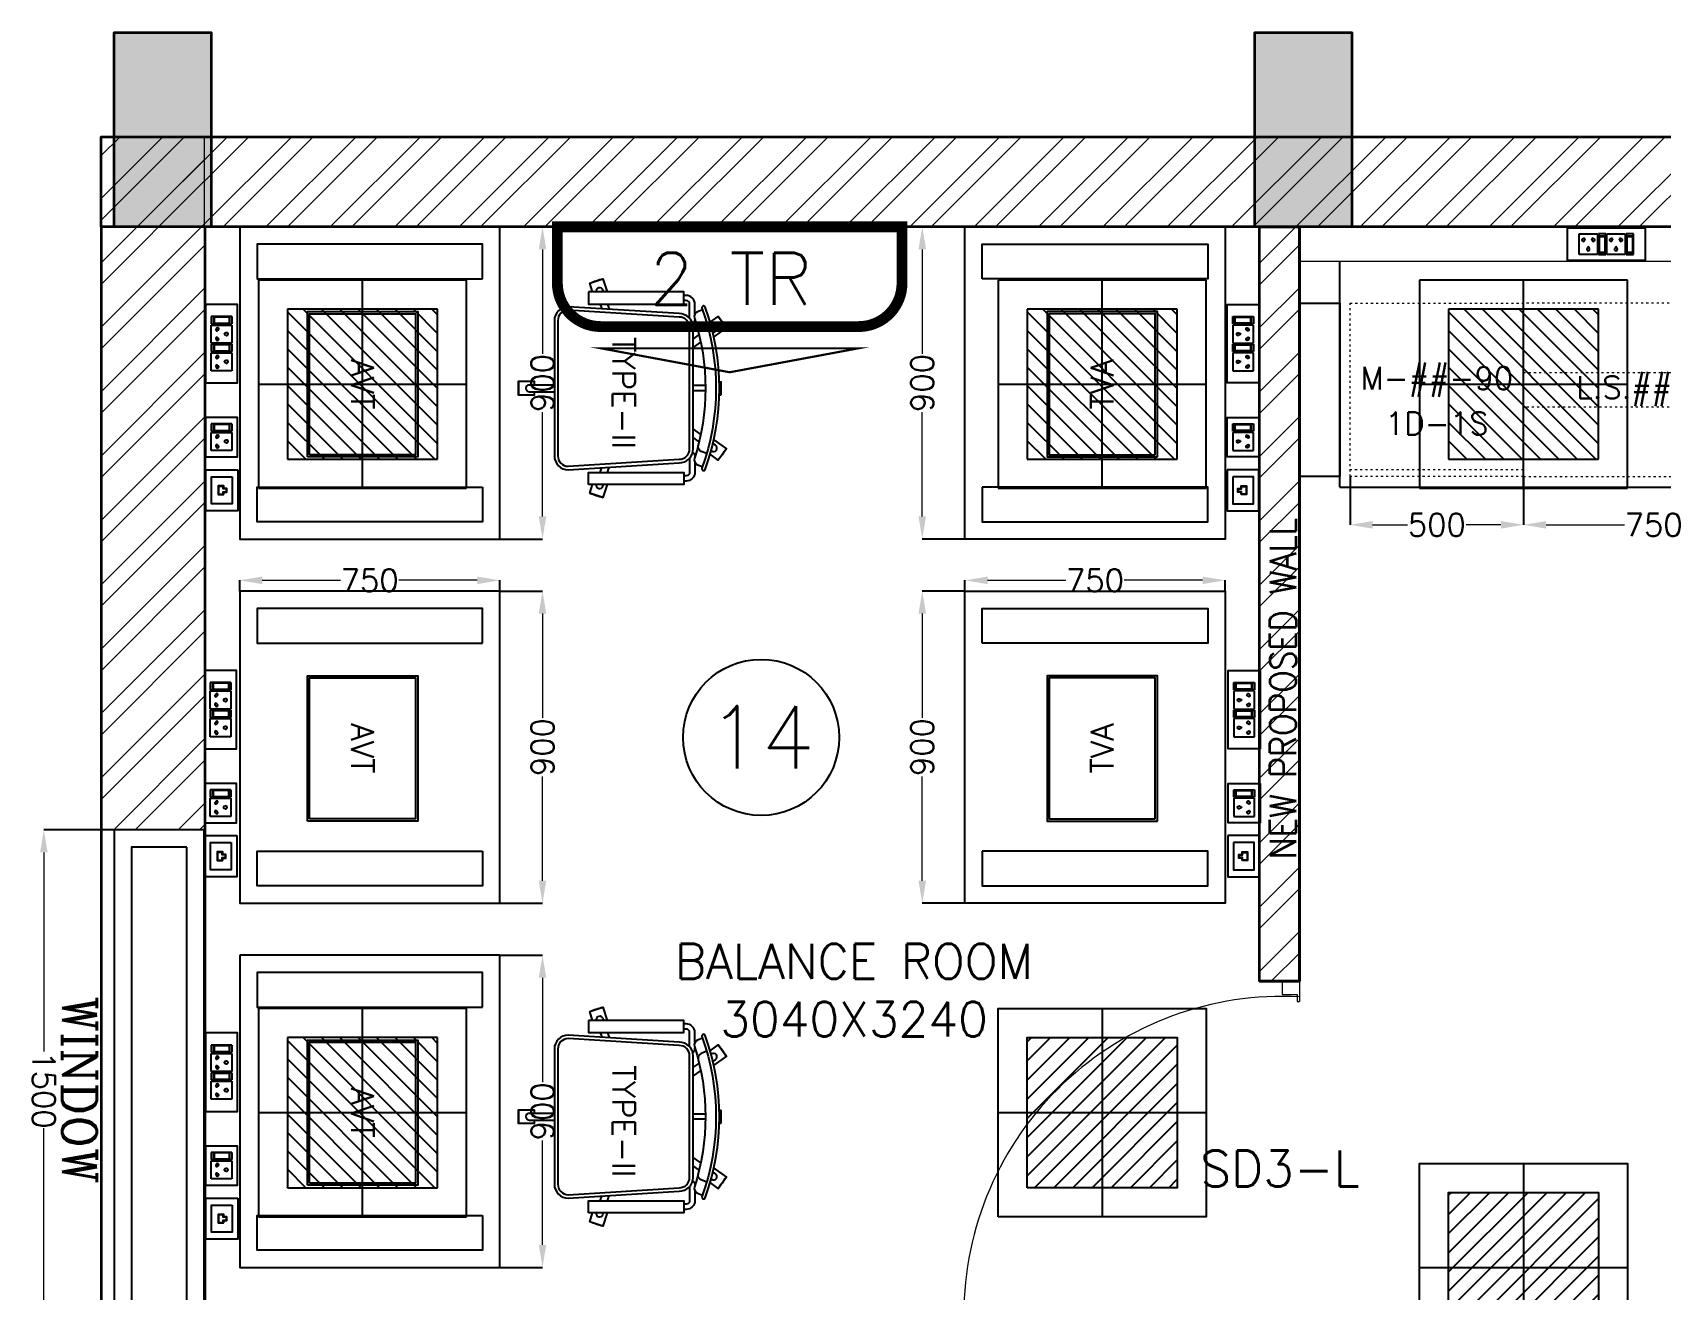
# Model space of a CAD drawing. Extents: x -52083 to 49512, y -145230 to 20224.
# Drawn here: x -46904 to -42208, y -102040 to -98414 of the extents above; entities that cross this region are included whole.
import ezdxf
from ezdxf.enums import TextEntityAlignment as Align

# ---------------------------------------------------------------- set-up
doc = ezdxf.new("R2010")
doc.units = 0
doc.header["$LTSCALE"] = 0.5
doc.header["$MEASUREMENT"] = 0
doc.header["$PDMODE"] = 32
doc.linetypes.add('ACAD_ISO03W100', pattern=[30, 12, -18])
for name, color, linetype, lineweight in [('0-1 AC UNIT', 8, 'Continuous', 25), ('1000x2100 Door', 1, 'Continuous', 5), ('1050x2100 Door', 6, 'Continuous', 5), ('COL', 1, 'Continuous', 35), ('DIM', 3, 'Continuous', 5), ('ELE-36W EMERGENCY  LED LIGHT', 7, 'Continuous', 25), ('ELE-36W LED LIGHT', 210, 'Continuous', 25), ('Furniture', 30, 'Continuous', 13), ('Hatch-1', 8, 'Continuous', 5), ('New Wall', 5, 'Continuous', 35), ('Sa-Block Text', 7, 'Continuous', 18), ('wall-1', 7, 'Continuous', 35)]:
    doc.layers.add(name, color=color, linetype=linetype, lineweight=lineweight)
for name, color, linetype in [('Asbuilt', 7, 'Continuous'), ('ELE 36W EMERGENCY LIGHT', 5, 'Continuous'), ('ELE 36W LED LIGHT', 6, 'Continuous'), ('GC-2', 22, 'Continuous'), ('GF-1', 21, 'Continuous'), ('PDF_Text', 5, 'Continuous'), ('SA-3MRP', 1, 'Continuous'), ('SA-6MRP', 1, 'Continuous'), ('SA-6MUP', 223, 'Continuous'), ('SA-FUR', 3, 'Continuous'), ('SA-Granite', 3, 'Continuous'), ('SA-Lan', 3, 'Continuous')]:
    doc.layers.add(name, color=color, linetype=linetype)
doc.styles.add('RomanS', font='romans.shx')
doc.styles.get("Standard").update_dxf_attribs({"font": 'romans.shx'})
doc.dimstyles.new('Sa-dim', dxfattribs={"dimtxt": 65, "dimasz": 65, "dimexe": 0, "dimexo": 0, "dimtad": 0, "dimdec": 0, "dimdsep": 46, "dimtxsty": 'Standard', "dimcen": 0, "dimclrd": 256, "dimclre": 7, "dimclrt": 1, "dimadec": 0, "dimazin": 0, "dimtfac": 1, "dimtdec": 0, "dimtmove": 0, "dimatfit": 3, "dimfxl": 1, "dimlwd": -1, "dimarcsym": 0})
pattern_1 = [(45, (22946.7, -16431.28), (-92.80777, 92.80777), []), (45, (23008.57, -16431.28), (-92.80777, 92.80777), [])]

# ---------------------------------------------------------------- blocks, each defined once
blk = doc.blocks.new('*U109')
at = {"color": 5}
blk.add_wipeout([(50, 400), (50, 240), (1450, 240), (1450, 400)], dxfattribs=at)
blk.add_wipeout([(0, 450), (0, 190), (1500, 190), (1500, 450)], dxfattribs=at)
for points in [[(0, 450), (0, 190), (1500, 190), (1500, 450)], [(50, 400), (50, 240), (1450, 240), (1450, 400)]]:
    blk.add_lwpolyline(points, close=True, dxfattribs=at)
blk = doc.blocks.new('*D968')
at = {"layer": 'Defpoints', "color": 0}
for p in [(-46871.8, -100712), (-46669.5, -100712), (-46669.5, -102212)]:
    blk.add_point(p, dxfattribs=at)
at = {"layer": 'DIM', "color": 7, "lineweight": -2}
for p, q in [((-46669.5, -100712), (-46871.8, -100712)), ((-46669.5, -102212), (-46871.8, -102212))]:
    blk.add_line(p, q, dxfattribs=at)
at = {"layer": 'DIM'}
for p, q in [((-46871.8, -100777), (-46871.8, -101351.5)), ((-46871.8, -102147), (-46871.8, -101572.5))]:
    blk.add_line(p, q, dxfattribs=at)
for points in [[(-46882.7, -100777), (-46861, -100777), (-46871.8, -100712)], [(-46882.7, -102147), (-46861, -102147), (-46871.8, -102212)]]:
    blk.add_solid(points, dxfattribs=at)
at = {"layer": 'DIM', "color": 1, "insert": (-46871.8, -101462), "char_height": 65, "attachment_point": 5, "rotation": 270}
blk.add_mtext('1500', dxfattribs=at)
blk = doc.blocks.new('*D1066')
at = {"layer": 'Defpoints', "color": 0}
for p in [(-42605.5, -99693.7), (-41855.5, -99693.7), (-42605.5, -99832.8)]:
    blk.add_point(p, dxfattribs=at)
at = {"layer": 'DIM', "color": 7, "lineweight": -2}
for p, q in [((-42605.5, -99693.7), (-42605.5, -99832.8)), ((-41855.5, -99693.7), (-41855.5, -99832.8))]:
    blk.add_line(p, q, dxfattribs=at)
at = {"layer": 'DIM'}
for p, q in [((-42540.5, -99832.8), (-42314.7, -99832.8)), ((-41920.5, -99832.8), (-42146.3, -99832.8))]:
    blk.add_line(p, q, dxfattribs=at)
for points in [[(-42540.5, -99822), (-42540.5, -99843.7), (-42605.5, -99832.8)], [(-41920.5, -99822), (-41920.5, -99843.7), (-41855.5, -99832.8)]]:
    blk.add_solid(points, dxfattribs=at)
at = {"layer": 'DIM', "color": 1, "insert": (-42230.5, -99832.8), "char_height": 65, "attachment_point": 5}
blk.add_mtext('750', dxfattribs=at)
blk = doc.blocks.new('*U133')
at = {"ltscale": 300}
for p, q in [((-78.1, 29.8), (-78.1, -29.8)), ((-78.1, 29.8), (-78.1, -29.8)), ((-57.3, 29.8), (-78.1, 29.8)), ((-78.1, 29.8), (-57.3, 29.8)), ((-76.3, 23.3), (-76.3, -23.3)), ((-59.1, 23.3), (-76.3, 23.3)), ((-59.1, -23.3), (-59.1, 23.3)), ((-57.3, -29.8), (-57.3, 29.8)), ((-53.9, 29.8), (-1.7, 29.8)), ((-53.9, -29.8), (-53.9, 29.8)), ((-1.7, 29.8), (-1.7, -29.8)), ((1.7, 29.8), (1.7, -29.8)), ((1.7, 29.8), (1.7, -29.8)), ((22.5, 29.8), (1.7, 29.8)), ((1.7, 29.8), (22.5, 29.8)), ((3.5, 23.3), (3.5, -23.3)), ((20.7, 23.3), (3.5, 23.3)), ((20.7, -23.3), (20.7, 23.3)), ((22.5, -29.8), (22.5, 29.8)), ((25.9, -29.8), (25.9, 29.8)), ((25.9, 29.8), (78.1, 29.8)), ((78.1, 29.8), (78.1, -29.8)), ((-78.1, -29.8), (-57.3, -29.8)), ((-76.3, -21.2), (-59.1, -21.2)), ((-76.3, -23.3), (-59.1, -23.3)), ((-1.7, -29.8), (-53.9, -29.8)), ((1.7, -29.8), (22.5, -29.8)), ((3.5, -21.2), (20.7, -21.2)), ((3.5, -23.3), (20.7, -23.3)), ((78.1, -29.8), (25.9, -29.8))]:
    blk.add_line(p, q, dxfattribs=at)
blk.add_lwpolyline([(-113, -46), (113, -46), (113, 46), (-113, 46)], close=True, dxfattribs=at)
for centre, radius, start, end in [((-27.8, 14.7), 4.06, 307.1584, 232.8416), ((-27.8, 10.6), 2.59, 161.4031, 18.5969), ((52, 14.7), 4.06, 307.1584, 232.8416), ((52, 10.6), 2.59, 161.4031, 18.5969), ((-42.7, -11.6), 3.5, 5.2689, 272.51), ((-39.9, -14), 2.82, 202.6838, 75.0951), ((-15.7, -14), 2.82, 104.9049, 337.3162), ((-12.9, -11.6), 3.5, 267.49, 174.7311), ((37.1, -11.6), 3.5, 5.2689, 272.51), ((39.9, -14), 2.82, 202.6838, 75.0951), ((64.1, -14), 2.82, 104.9049, 337.3162), ((66.9, -11.6), 3.5, 267.49, 174.7311)]:
    blk.add_arc(centre, radius, start, end, dxfattribs=at)
at = {"layer": 'Sa-Block Text', "flags": 1}
for tag, p in [('PROJECTNAME', (102.4, 776)), ('FLOOR', (102.4, 686.5)), ('LABNAME', (102.4, 577)), ('ITEMNO:', (102.4, 479.7))]:
    blk.add_attdef(tag, text='', height=65, dxfattribs=at).set_placement(p, align=Align.MIDDLE_CENTER)
at = {"layer": 'Sa-Block Text'}
blk.add_attdef('CATALOGUE', text='', height=65, dxfattribs=at).set_placement((102.4, 360.5), align=Align.MIDDLE_CENTER)
blk = doc.blocks.new('*U119')
at = {"layer": '0-1 AC UNIT', "color": 3, "const_width": 31.2}
blk.add_lwpolyline([(-272.5, -287.5), (471.2, -287.5, 0.414214), (596.2, -162.5), (596.2, 0), (-397.5, 0), (-397.5, -162.5, 0.414214)], format="xyb", close=True, dxfattribs=at)
at = {"layer": '0-1 AC UNIT', "color": 3, "const_width": 6.25}
blk.add_lwpolyline([(471.2, -350), (99.4, -419.2), (-272.5, -350), (471.2, -350)], dxfattribs=at)
blk = doc.blocks.new('900 x 750 avt')
at = {"color": 30}
for points in [[(663.2, 195.3), (244.3, 195.3), (244.3, 513.2), (663.2, 513.2)], [(656.8, 201.6), (250.6, 201.6), (250.6, 506.8), (656.8, 506.8)]]:
    blk.add_lwpolyline(points, close=True, dxfattribs=at)
at = {"layer": 'SA-Granite', "color": 30}
for points in [[(0, 0), (900, 0), (900, 750), (0, 750)], [(150, 700), (50, 700), (50, 50), (150, 50)], [(750, 700), (850, 700), (850, 50), (750, 50)]]:
    blk.add_lwpolyline(points, close=True, dxfattribs=at)
at = {"insert": (453.7, 354.2), "char_height": 65, "width": 175.432, "attachment_point": 5}
blk.add_mtext('{\\C7;AVT}', dxfattribs=at)
blk = doc.blocks.new('*D1068')
at = {"layer": 'Defpoints', "color": 0}
for p in [(-45557.2, -101073.7), (-45434.1, -101073.7), (-45557.2, -101973.7)]:
    blk.add_point(p, dxfattribs=at)
at = {"layer": 'DIM', "color": 7, "lineweight": -2}
for p, q in [((-45557.2, -101073.7), (-45434.1, -101073.7)), ((-45557.2, -101973.7), (-45434.1, -101973.7))]:
    blk.add_line(p, q, dxfattribs=at)
at = {"layer": 'DIM'}
for p, q in [((-45434.1, -101138.7), (-45434.1, -101439.5)), ((-45434.1, -101908.7), (-45434.1, -101607.9))]:
    blk.add_line(p, q, dxfattribs=at)
for points in [[(-45444.9, -101138.7), (-45423.2, -101138.7), (-45434.1, -101073.7)], [(-45444.9, -101908.7), (-45423.2, -101908.7), (-45434.1, -101973.7)]]:
    blk.add_solid(points, dxfattribs=at)
at = {"layer": 'DIM', "color": 1, "insert": (-45434.1, -101523.7), "char_height": 65, "attachment_point": 5, "rotation": 90}
blk.add_mtext('900', dxfattribs=at)
blk = doc.blocks.new('*D1069')
at = {"layer": 'Defpoints', "color": 0}
for p in [(-45557.2, -100023.7), (-45434.1, -100023.7), (-45557.2, -100923.7)]:
    blk.add_point(p, dxfattribs=at)
at = {"layer": 'DIM', "color": 7, "lineweight": -2}
for p, q in [((-45557.2, -100023.7), (-45434.1, -100023.7)), ((-45557.2, -100923.7), (-45434.1, -100923.7))]:
    blk.add_line(p, q, dxfattribs=at)
at = {"layer": 'DIM'}
for p, q in [((-45434.1, -100088.7), (-45434.1, -100389.5)), ((-45434.1, -100858.7), (-45434.1, -100557.9))]:
    blk.add_line(p, q, dxfattribs=at)
for points in [[(-45444.9, -100088.7), (-45423.2, -100088.7), (-45434.1, -100023.7)], [(-45444.9, -100858.7), (-45423.2, -100858.7), (-45434.1, -100923.7)]]:
    blk.add_solid(points, dxfattribs=at)
at = {"layer": 'DIM', "color": 1, "insert": (-45434.1, -100473.7), "char_height": 65, "attachment_point": 5, "rotation": 90}
blk.add_mtext('900', dxfattribs=at)
blk = doc.blocks.new('*D1070')
at = {"layer": 'Defpoints', "color": 0}
for p in [(-46307.2, -99992.8), (-46307.2, -100023.7), (-45557.2, -100023.7)]:
    blk.add_point(p, dxfattribs=at)
at = {"layer": 'DIM', "color": 7, "lineweight": -2}
for p, q in [((-46307.2, -100023.7), (-46307.2, -99992.8)), ((-45557.2, -100023.7), (-45557.2, -99992.8))]:
    blk.add_line(p, q, dxfattribs=at)
at = {"layer": 'DIM'}
for p, q in [((-46242.2, -99992.8), (-46016.4, -99992.8)), ((-45622.2, -99992.8), (-45848, -99992.8))]:
    blk.add_line(p, q, dxfattribs=at)
for points in [[(-46242.2, -99982), (-46242.2, -100003.7), (-46307.2, -99992.8)], [(-45622.2, -99982), (-45622.2, -100003.7), (-45557.2, -99992.8)]]:
    blk.add_solid(points, dxfattribs=at)
at = {"layer": 'DIM', "color": 1, "insert": (-45932.2, -99992.8), "char_height": 65, "attachment_point": 5}
blk.add_mtext('750', dxfattribs=at)
blk = doc.blocks.new('PCH-7022')
at = {"layer": 'GC-2', "color": 30, "ltscale": 10}
for p, q in [((-164.5, 243.5), (-159, 235.9)), ((-18.7, 254.1), (-19.1, 259.1)), ((18.7, 254.1), (19.1, 259.1)), ((164.5, 243.5), (159, 235.9)), ((-180.7, 231.7), (-179.9, 230.6)), ((-154.6, 195.8), (-142.2, 178.7)), ((-133.4, 200.6), (-117.5, 178.7)), ((-7.5, 214.3), (-7.5, 178.7)), ((7.5, 214.3), (7.5, 178.7)), ((133.4, 200.6), (117.5, 178.7)), ((154.6, 195.8), (142.2, 178.7)), ((180.7, 231.7), (179.9, 230.6)), ((-282.4, -81.2), (-277.5, -79.7)), ((-242.5, -68.3), (-227.6, -63.4)), ((-242.5, -89.3), (-229, -84.9)), ((242.5, -68.3), (227.6, -63.4)), ((242.5, -89.3), (229, -84.9)), ((282.4, -81.2), (277.5, -79.7)), ((-10, -293.7), (-10, -221.3)), ((10, -293.7), (10, -221.3))]:
    blk.add_line(p, q, dxfattribs=at)
for points in [[(-234.1, 213.6), (-234.1, 213.6, 0.416344), (-237.1, 207.2, 0.412086), (-230.7, 204.2), (-230.7, 204.2, -0.174031), (230.7, 204.2), (230.7, 204.2, 0.412086), (237.1, 207.2), (237.1, 207.2, 0.416344), (234.1, 213.6), (234.1, 213.6, 0.174031)], [(-195, -221.3), (195, -221.3, 0.414214), (235, -181.3), (215, 138.7, 0.414214), (175, 178.7), (-175, 178.7, 0.414214), (-215, 138.7), (-235, -181.3, 0.414214)], [(-195, -211.3), (195, -211.3, 0.414214), (225, -181.3), (205, 138.7, 0.414214), (175, 168.7), (-175, 168.7, 0.414214), (-205, 138.7), (-225, -181.3, 0.414214)]]:
    blk.add_lwpolyline(points, format="xyb", close=True, dxfattribs=at)
for points in [[(-190.2, 227.7), (-207.2, 251.2), (-174.8, 274.7), (-148.4, 238.3)], [(148.4, 238.3), (174.8, 274.7), (207.2, 251.2), (190.2, 227.7)], [(-277.5, -111.2), (-302.9, -119.5), (-315.3, -81.4), (-277.5, -69.1)], [(277.5, -69.1), (315.3, -81.4), (302.9, -119.5), (277.5, -111.2)], [(10, -280), (20, -280), (20, -325), (-20, -325), (-20, -280), (-10, -280)]]:
    blk.add_lwpolyline(points, dxfattribs=at)
for points in [[(19.1, 259.1, 0.013665), (-19.1, 259.1)], [(-225.9, 205.9), (-220.6, 191.5, 0.403288), (-201.9, 182.4), (-201.9, 182.4, -0.158526), (201.9, 182.4), (201.9, 182.4, 0.403288), (220.6, 191.5), (225.9, 205.9)], [(-193.1, 216.5, 0.029136), (-192.6, 216.6)], [(-188.5, 217.8), (-182.3, 202.3, 0.378791), (-164.6, 193.3)], [(188.5, 217.8), (182.3, 202.3), (182.3, 202.3, -0.378791), (164.6, 193.3)], [(192.6, 216.6, 0.029136), (193.1, 216.5, 0.029136)], [(-214.2, 183.7), (-242.5, 183.7, 0.414214), (-267.5, 158.7), (-267.5, 152.3)], [(-201.5, 168.7), (-242.5, 168.7, 0.414214), (-252.5, 158.7), (-252.5, 152.3)], [(-185.7, 177.3, 0.311343), (-195, 183.7), (-197.6, 183.7)], [(185.7, 177.3, -0.311343), (195, 183.7), (197.6, 183.7)], [(201.5, 168.7), (242.5, 168.7, -0.414214), (252.5, 158.7), (252.5, 152.3)], [(214.2, 183.7), (242.5, 183.7, -0.414214), (267.5, 158.7), (267.5, 152.3)]]:
    blk.add_lwpolyline(points, format="xyb", dxfattribs=at)
for points in [[(-237.1, 207.2), (-237.1, 207.2)], [(-277.5, -122.7), (-242.5, -122.7), (-242.5, 152.3), (-277.5, 152.3)], [(277.5, -122.7), (242.5, -122.7), (242.5, 152.3), (277.5, 152.3)]]:
    blk.add_lwpolyline(points, close=True, dxfattribs=at)
for centre, radius, start, end in [((0, 0), 325, 122.4719, 129.5281), ((-172.6, 237.6), 10, 36, 216), ((172.6, 237.6), 10, 324, 144), ((0, 0), 325, 50.4719, 57.5281), ((0, 0), 325, 194.4719, 201.5281), ((-279.3, -90.7), 10, 108, 280.2877), ((279.3, -90.7), 10, 259.7123, 72), ((0, 0), 325, 338.4719, 345.5281), ((0, 0), 325, 266.4719, 273.5281), ((0, -293.7), 10, 180, 0)]:
    blk.add_arc(centre, radius, start, end, dxfattribs=at)
at = {"layer": 'PDF_Text', "insert": (13.6, -21), "char_height": 65, "width": 310.353, "attachment_point": 5}
blk.add_mtext('{\\C1;TYPE-II}', dxfattribs=at)
blk = doc.blocks.new('3M-RP')
for p, q in [((18.3, 75.8), (18.3, 16.2)), ((18.3, 75.8), (18.3, 16.2)), ((39.1, 75.8), (18.3, 75.8)), ((18.3, 75.8), (39.1, 75.8)), ((20.1, 69.3), (20.1, 22.7)), ((37.3, 69.3), (20.1, 69.3)), ((37.3, 22.7), (37.3, 69.3)), ((39.1, 16.2), (39.1, 75.8)), ((42.5, 75.8), (94.7, 75.8)), ((42.5, 16.2), (42.5, 75.8)), ((94.7, 75.8), (94.7, 16.2)), ((18.3, 16.2), (39.1, 16.2)), ((20.1, 24.8), (37.3, 24.8)), ((20.1, 22.7), (37.3, 22.7)), ((94.7, 16.2), (42.5, 16.2))]:
    blk.add_line(p, q)
blk.add_lwpolyline([(0, 0), (113, 0), (113, 92), (0, 92)], close=True)
for centre, radius, start, end in [((68.6, 60.7), 4.06, 307.1584, 232.8416), ((68.6, 56.6), 2.59, 161.4031, 18.5969), ((53.7, 34.4), 3.5, 5.2689, 272.51), ((56.5, 32), 2.82, 202.6838, 75.0951), ((80.7, 32), 2.82, 104.9049, 337.3162), ((83.5, 34.4), 3.5, 267.49, 174.7311)]:
    blk.add_arc(centre, radius, start, end)
at = {"layer": 'Sa-Block Text', "flags": 1}
for tag, p in [('LAB', (56.5, 92)), ('ITEM', (56.5, -35)), ('CATALOGUE', (87, -160))]:
    blk.add_attdef(tag, text='', height=65, dxfattribs=at).set_placement(p, align=Align.MIDDLE_CENTER)
blk = doc.blocks.new('*U130')
for p, q in [((-78.1, 29.8), (-78.1, -29.8)), ((-78.1, 29.8), (-78.1, -29.8)), ((-57.3, 29.8), (-78.1, 29.8)), ((-78.1, 29.8), (-57.3, 29.8)), ((-76.3, 23.3), (-76.3, -23.3)), ((-59.1, 23.3), (-76.3, 23.3)), ((-59.1, -23.3), (-59.1, 23.3)), ((-57.3, -29.8), (-57.3, 29.8)), ((-53.9, 29.8), (-1.7, 29.8)), ((-53.9, -29.8), (-53.9, 29.8)), ((-1.7, 29.8), (-1.7, -29.8)), ((1.7, 29.8), (1.7, -29.8)), ((1.7, 29.8), (1.7, -29.8)), ((22.5, 29.8), (1.7, 29.8)), ((1.7, 29.8), (22.5, 29.8)), ((3.5, 23.3), (3.5, -23.3)), ((20.7, 23.3), (3.5, 23.3)), ((20.7, -23.3), (20.7, 23.3)), ((22.5, -29.8), (22.5, 29.8)), ((25.9, -29.8), (25.9, 29.8)), ((25.9, 29.8), (78.1, 29.8)), ((78.1, 29.8), (78.1, -29.8)), ((-78.1, -29.8), (-57.3, -29.8)), ((-76.3, -21.2), (-59.1, -21.2)), ((-76.3, -23.3), (-59.1, -23.3)), ((-1.7, -29.8), (-53.9, -29.8)), ((1.7, -29.8), (22.5, -29.8)), ((3.5, -21.2), (20.7, -21.2)), ((3.5, -23.3), (20.7, -23.3)), ((78.1, -29.8), (25.9, -29.8))]:
    blk.add_line(p, q)
blk.add_lwpolyline([(-113, -46), (113, -46), (113, 46), (-113, 46)], close=True)
for centre, radius, start, end in [((-27.8, 14.7), 4.06, 307.1584, 232.8416), ((-27.8, 10.6), 2.59, 161.4031, 18.5969), ((52, 14.7), 4.06, 307.1584, 232.8416), ((52, 10.6), 2.59, 161.4031, 18.5969), ((-42.7, -11.6), 3.5, 5.2689, 272.51), ((-39.9, -14), 2.82, 202.6838, 75.0951), ((-15.7, -14), 2.82, 104.9049, 337.3162), ((-12.9, -11.6), 3.5, 267.49, 174.7311), ((37.1, -11.6), 3.5, 5.2689, 272.51), ((39.9, -14), 2.82, 202.6838, 75.0951), ((64.1, -14), 2.82, 104.9049, 337.3162), ((66.9, -11.6), 3.5, 267.49, 174.7311)]:
    blk.add_arc(centre, radius, start, end)
at = {"layer": 'Sa-Block Text', "flags": 1}
for tag, p in [('PROJECTNAME', (14.8, 619.1)), ('FLOOR', (14.8, 529.6)), ('LABNAME', (14.8, 420.1)), ('ITEMNO:', (14.8, 322.8))]:
    blk.add_attdef(tag, text='', height=65, dxfattribs=at).set_placement(p, align=Align.MIDDLE_CENTER)
at = {"layer": 'Sa-Block Text'}
blk.add_attdef('CATALOGUE', text='', height=65, dxfattribs=at).set_placement((14.8, 173.9), align=Align.MIDDLE_CENTER)
blk = doc.blocks.new('*U132')
for points in [[(-59.4, 46), (59.4, 46), (59.4, -46), (-59.4, -46)], [(-39.1, 29.8), (39.1, 29.8), (39.1, -29.8), (-39.1, -29.8)], [(12.4, 5.6), (5.4, 5.6), (5.4, 14.6), (-5.4, 14.6), (-5.4, 5.6), (-12.4, 5.6), (-12.4, -10.5), (12.4, -10.5)], [(11.1, 4.3), (4.1, 4.3), (4.1, 13.4), (-4.1, 13.4), (-4.1, 4.3), (-11.1, 4.3), (-11.1, -9.2), (11.1, -9.2)]]:
    blk.add_lwpolyline(points, close=True)
at = {"layer": 'Sa-Block Text', "flags": 1}
for tag, p in [('PROJECTNAME', (15.2, 670.6)), ('FLOOR', (15.2, 581.1)), ('LABNAME', (15.2, 471.6)), ('ITEMNO:', (15.2, 374.3))]:
    blk.add_attdef(tag, text='', height=65, dxfattribs=at).set_placement(p, align=Align.MIDDLE_CENTER)
at = {"layer": 'Sa-Block Text'}
blk.add_attdef('CATALOGUE', text='', height=65, dxfattribs=at).set_placement((15.2, 223), align=Align.MIDDLE_CENTER)
blk = doc.blocks.new('*D1071')
at = {"layer": 'Defpoints', "color": 0}
for p in [(-45557.2, -98973.7), (-45434.1, -98973.7), (-45557.2, -99873.7)]:
    blk.add_point(p, dxfattribs=at)
at = {"layer": 'DIM', "color": 7, "lineweight": -2}
for p, q in [((-45557.2, -98973.7), (-45434.1, -98973.7)), ((-45557.2, -99873.7), (-45434.1, -99873.7))]:
    blk.add_line(p, q, dxfattribs=at)
at = {"layer": 'DIM'}
for p, q in [((-45434.1, -99038.7), (-45434.1, -99339.5)), ((-45434.1, -99808.7), (-45434.1, -99507.9))]:
    blk.add_line(p, q, dxfattribs=at)
for points in [[(-45444.9, -99038.7), (-45423.2, -99038.7), (-45434.1, -98973.7)], [(-45444.9, -99808.7), (-45423.2, -99808.7), (-45434.1, -99873.7)]]:
    blk.add_solid(points, dxfattribs=at)
at = {"layer": 'DIM', "color": 1, "insert": (-45434.1, -99423.7), "char_height": 65, "attachment_point": 5, "rotation": 90}
blk.add_mtext('900', dxfattribs=at)
blk = doc.blocks.new('A$C054a1436')
at = {"color": 1}
blk.add_circle((225, 225), 225, dxfattribs=at)
blk.add_attdef('T1', text='', height=180).set_placement((225, 225), align=Align.MIDDLE_CENTER)
blk = doc.blocks.new('*U92')
at = {"layer": 'SA-FUR', "color": 230, "linetype": 'ACAD_ISO03W100', "lineweight": 13}
for points in [[(750, 500), (0, 500), (0, 0), (750, 0)], [(750, 200), (0, 200), (0, 300), (750, 300)]]:
    blk.add_lwpolyline(points, close=True, dxfattribs=at)
at = {"layer": 'SA-FUR', "color": 7}
blk.add_attdef('TAG-2', text='', height=65, dxfattribs=at).set_placement((382.1, 224.8), align=Align.CENTER)
blk = doc.blocks.new('*D1161')
at = {"layer": 'Defpoints', "color": 0}
for p in [(-44339.1, -100023.7), (-44215.9, -100023.7), (-44215.9, -100923.7)]:
    blk.add_point(p, dxfattribs=at)
at = {"layer": 'DIM', "color": 7, "lineweight": -2}
for p, q in [((-44215.9, -100023.7), (-44339.1, -100023.7)), ((-44215.9, -100923.7), (-44339.1, -100923.7))]:
    blk.add_line(p, q, dxfattribs=at)
at = {"layer": 'DIM'}
for p, q in [((-44339.1, -100088.7), (-44339.1, -100389.5)), ((-44339.1, -100858.7), (-44339.1, -100557.9))]:
    blk.add_line(p, q, dxfattribs=at)
for points in [[(-44349.9, -100088.7), (-44328.2, -100088.7), (-44339.1, -100023.7)], [(-44349.9, -100858.7), (-44328.2, -100858.7), (-44339.1, -100923.7)]]:
    blk.add_solid(points, dxfattribs=at)
at = {"layer": 'DIM', "color": 1, "insert": (-44339.1, -100473.7), "char_height": 65, "attachment_point": 5, "rotation": 90}
blk.add_mtext('900', dxfattribs=at)
blk = doc.blocks.new('*D1162')
at = {"layer": 'Defpoints', "color": 0}
for p in [(-44215.9, -100023.7), (-43465.9, -99992.8), (-43465.9, -100023.7)]:
    blk.add_point(p, dxfattribs=at)
at = {"layer": 'DIM', "color": 7, "lineweight": -2}
for p, q in [((-44215.9, -100023.7), (-44215.9, -99992.8)), ((-43465.9, -100023.7), (-43465.9, -99992.8))]:
    blk.add_line(p, q, dxfattribs=at)
at = {"layer": 'DIM'}
for p, q in [((-44150.9, -99992.8), (-43925.1, -99992.8)), ((-43530.9, -99992.8), (-43756.7, -99992.8))]:
    blk.add_line(p, q, dxfattribs=at)
for points in [[(-44150.9, -99982), (-44150.9, -100003.7), (-44215.9, -99992.8)], [(-43530.9, -99982), (-43530.9, -100003.7), (-43465.9, -99992.8)]]:
    blk.add_solid(points, dxfattribs=at)
at = {"layer": 'DIM', "color": 1, "insert": (-43840.9, -99992.8), "char_height": 65, "attachment_point": 5}
blk.add_mtext('750', dxfattribs=at)
blk = doc.blocks.new('*D1163')
at = {"layer": 'Defpoints', "color": 0}
for p in [(-44339.1, -98973.7), (-44215.9, -98973.7), (-44215.9, -99873.7)]:
    blk.add_point(p, dxfattribs=at)
at = {"layer": 'DIM', "color": 7, "lineweight": -2}
for p, q in [((-44215.9, -98973.7), (-44339.1, -98973.7)), ((-44215.9, -99873.7), (-44339.1, -99873.7))]:
    blk.add_line(p, q, dxfattribs=at)
at = {"layer": 'DIM'}
for p, q in [((-44339.1, -99038.7), (-44339.1, -99339.5)), ((-44339.1, -99808.7), (-44339.1, -99507.9))]:
    blk.add_line(p, q, dxfattribs=at)
for points in [[(-44349.9, -99038.7), (-44328.2, -99038.7), (-44339.1, -98973.7)], [(-44349.9, -99808.7), (-44328.2, -99808.7), (-44339.1, -99873.7)]]:
    blk.add_solid(points, dxfattribs=at)
at = {"layer": 'DIM', "color": 1, "insert": (-44339.1, -99423.7), "char_height": 65, "attachment_point": 5, "rotation": 90}
blk.add_mtext('900', dxfattribs=at)
blk = doc.blocks.new('*D1206')
at = {"layer": 'Defpoints', "color": 0}
for p in [(-43105.5, -99693.7), (-42605.5, -99693.7), (-43105.5, -99832.8)]:
    blk.add_point(p, dxfattribs=at)
at = {"layer": 'DIM', "color": 7, "lineweight": -2}
for p, q in [((-43105.5, -99693.7), (-43105.5, -99832.8)), ((-42605.5, -99693.7), (-42605.5, -99832.8))]:
    blk.add_line(p, q, dxfattribs=at)
at = {"layer": 'DIM'}
for p, q in [((-43040.5, -99832.8), (-42939.7, -99832.8)), ((-42670.5, -99832.8), (-42771.3, -99832.8))]:
    blk.add_line(p, q, dxfattribs=at)
for points in [[(-43040.5, -99822), (-43040.5, -99843.7), (-43105.5, -99832.8)], [(-42670.5, -99822), (-42670.5, -99843.7), (-42605.5, -99832.8)]]:
    blk.add_solid(points, dxfattribs=at)
at = {"layer": 'DIM', "color": 1, "insert": (-42855.5, -99832.8), "char_height": 65, "attachment_point": 5}
blk.add_mtext('500', dxfattribs=at)
blk = doc.blocks.new('*U110')
at = {"layer": 'SA-FUR', "color": 230, "linetype": 'ACAD_ISO03W100', "lineweight": 13}
blk.add_line((500, 20), (0, 20), dxfattribs=at)
blk.add_lwpolyline([(0, 500), (500, 500), (500, 0), (0, 0)], close=True, dxfattribs=at)
at = {"layer": 'SA-FUR', "color": 7}
for tag, p in [('TAG', (250, 316.2)), ('TAG-2', (250, 185.8))]:
    blk.add_attdef(tag, text='', height=65, rotation=180, dxfattribs=at).set_placement(p, align=Align.CENTER)
blk = doc.blocks.new('SD 1000x2100')
at = {"layer": '1000x2100 Door'}
for p, q in [((288436.6, 46661.9), (288436.6, 46711.8)), ((288436.6, 46711.8), (288495, 46711.8)), ((288436.6, 46661.9), (288436.6, 46711.8)), ((288475, 46661.9), (288475, 46705.1)), ((288475, 46705.1), (288495, 46705.1)), ((288495, 46705.1), (288495, 46711.8)), ((289436.6, 46711.8), (289378.3, 46711.8)), ((289378.3, 46705.1), (289378.3, 46711.8)), ((289398.3, 46705.1), (289378.3, 46705.1)), ((289398.3, 46661.9), (289398.3, 46705.1)), ((289436.6, 46661.9), (289436.6, 46711.8)), ((288436.6, 46661.9), (288475, 46661.9)), ((289436.6, 46661.9), (289398.3, 46661.9)), ((289398.3, 46661.9), (289398.3, 45743.9))]:
    blk.add_line(p, q, dxfattribs=at)
blk.add_arc((289398.3, 46661.9), 918, 176.8849, 270, dxfattribs=at)
blk = doc.blocks.new('light300x600')
at = {"layer": 'ELE-36W LED LIGHT', "lineweight": 25}
for p, q in [((918214.7, -78407.4), (918214.7, -79007.4)), ((918814.7, -78407.4), (918214.7, -78407.4)), ((918514.7, -78407.4), (918514.7, -79007.4)), ((918814.7, -79007.4), (918814.7, -78407.4)), ((918298.3, -78491.3), (918298.6, -78491)), ((918298.3, -78544.3), (918351.6, -78491)), ((918298.3, -78597.3), (918404.7, -78491)), ((918298.3, -78650.4), (918457.7, -78491)), ((918298.3, -78703.4), (918510.7, -78491)), ((918298.3, -78756.4), (918563.8, -78491)), ((918298.3, -78809.5), (918616.8, -78491)), ((918298.3, -78862.5), (918669.8, -78491)), ((918298.3, -78915.5), (918722.9, -78491)), ((918298.3, -78491), (918298.3, -78923.7)), ((918731.1, -78491), (918298.3, -78491)), ((918731.1, -78923.7), (918731.1, -78491)), ((918343.2, -78923.7), (918731.1, -78535.8)), ((918396.2, -78923.7), (918731.1, -78588.8)), ((918449.2, -78923.7), (918731.1, -78641.9)), ((918214.7, -78707.4), (918814.7, -78707.4)), ((918502.3, -78923.7), (918731.1, -78694.9)), ((918555.3, -78923.7), (918731.1, -78747.9)), ((918608.3, -78923.7), (918731.1, -78801)), ((918661.3, -78923.7), (918731.1, -78854)), ((918298.3, -78923.7), (918731.1, -78923.7)), ((918714.4, -78923.7), (918731.1, -78907)), ((918214.7, -79007.4), (918814.7, -79007.4))]:
    blk.add_line(p, q, dxfattribs=at)
blk = doc.blocks.new('ELE.EMERGENCY 40W LED LIGHT')
at = {"layer": 'ELE-36W EMERGENCY  LED LIGHT'}
h = blk.add_hatch(dxfattribs=at)
h.set_pattern_fill('ANSI31', color=5, scale=300, style=0)
h.paths.add_polyline_path([(-207.7, -207.7), (-207.7, 207.7), (207.7, 207.7), (207.7, -207.7)])
for p, q in [((0, 288), (0, -288)), ((-288, 0), (288, 0))]:
    blk.add_line(p, q, dxfattribs=at)
for points in [[(-288, -288), (-288, 288), (288, 288), (288, -288)], [(-207.7, -207.7), (-207.7, 207.7), (207.7, 207.7), (207.7, -207.7)]]:
    blk.add_lwpolyline(points, close=True, dxfattribs=at)
blk = doc.blocks.new('BARE')
at = {"layer": 'COL'}
h = blk.add_hatch(color=256, dxfattribs=at)
h.dxf.hatch_style = 1
h.paths.add_polyline_path([(-28837.5, -1357.6), (-29117.5, -1357.6), (-29117.5, -1917.6), (-28837.5, -1917.6)])
h = blk.add_hatch(color=256, dxfattribs=at)
h.dxf.hatch_style = 1
h.paths.add_polyline_path([(-25548.5, -1357.6), (-25828.5, -1357.6), (-25828.5, -1917.6), (-25548.5, -1917.6)])
at = {"layer": 'Hatch-1'}
h = blk.add_hatch(dxfattribs=at)
h.set_pattern_fill('ANSI32,_O', color=256, scale=350)
h.set_pattern_definition(pattern_1)
h.paths.add_polyline_path([(-29154.7, -1657.6), (-6505.5, -1657.6), (-6505.5, -1917.6), (-29154.7, -1917.6)])
h = blk.add_hatch(dxfattribs=at)
h.set_pattern_fill('ANSI32,_O', color=256, scale=350)
h.set_pattern_definition(pattern_1)
h.paths.add_polyline_path([(-25814.5, -1917.6), (-25699.5, -1917.6), (-25699.5, -4092.6), (-25814.5, -4092.6)])
at = {"color": 3}
for q in [(-25583.5, -2017.6), (-16753.5, -2667.6)]:
    blk.add_line((-25583.5, -2667.6), q, dxfattribs=at)
at = {"color": 4}
blk.add_lwpolyline([(-25699.5, -2137.6), (-25583.5, -2137.6), (-25583.5, -2637.6), (-25699.5, -2637.6)], close=True, dxfattribs=at)
at = {"layer": 'Asbuilt'}
blk.add_line((-10028.5, -1917.6), (-28979.5, -1917.6), dxfattribs=at)
blk.add_line((-10028.5, -1917.6), (-28979.5, -1917.6), dxfattribs=at)
at = {"layer": 'COL'}
for points in [[(-28837.5, -1917.6), (-29117.5, -1917.6), (-29117.5, -1357.6), (-28837.5, -1357.6)], [(-25548.5, -1917.6), (-25828.5, -1917.6), (-25828.5, -1357.6), (-25548.5, -1357.6)]]:
    blk.add_lwpolyline(points, close=True, dxfattribs=at)
at = {"layer": 'Furniture'}
blk.add_lwpolyline([(-15723.5, -2017.6), (-25699.5, -2017.6), (-25699.5, -1917.6), (-15723.5, -1917.6)], close=True, dxfattribs=at)
at = {"layer": 'Hatch-1'}
blk.add_lwpolyline([(-29154.7, -1657.6), (-6505.5, -1657.6), (-6505.5, -1917.6), (-29154.7, -1917.6)], close=True, dxfattribs=at)
at = {"layer": 'New Wall'}
blk.add_line((-25814.5, -4092.6), (-25814.5, -1917.6), dxfattribs=at)
blk.add_lwpolyline([(-25814.5, -1917.6), (-25699.5, -1917.6), (-25699.5, -4092.6), (-25814.5, -4092.6)], close=True, dxfattribs=at)
at = {"layer": 'wall-1', "color": 7}
for p, q in [((-28854.7, -1917.6), (-29154.7, -1917.6)), ((-29154.7, -1917.6), (-29154.7, -19577.6)), ((-28854.7, -6107.6), (-28854.7, -1917.6))]:
    blk.add_line(p, q, dxfattribs=at)
at = {"layer": 'wall-1'}
for p, q in [((-25699.5, -4092.6), (-25699.5, -1917.6)), ((-25814.5, -4092.6), (-25699.5, -4092.6))]:
    blk.add_line(p, q, dxfattribs=at)
at = {"layer": 'wall-1', "color": 7}
blk.add_lwpolyline([(-10028.5, -1917.6), (-29154.7, -1917.6), (-29154.7, -1657.6), (-6534.5, -1657.6), (-6534.5, -1917.6), (-9798.5, -1917.6)], dxfattribs=at)
ref = blk.add_blockref('A$C054a1436', (-27476.7, -3614.4))
ref.add_attrib('T1', '14', dxfattribs={"color": 1, "height": 180}).set_placement((-27251.7, -3389.4), align=Align.MIDDLE_CENTER)
at = {"layer": '0-1 AC UNIT', "color": 8, "xscale": -1}
blk.add_blockref('*U119', (-27243, -1917.6), dxfattribs=at)
at = {"layer": '1000x2100 Door', "rotation": 270}
blk.add_blockref('SD 1000x2100', (-72411.3, 284344.1), dxfattribs=at)
at = {"layer": 'GF-1', "color": 7, "rotation": 270}
for p in [(-27626.5, -2382.8), (-27626.5, -4482.8)]:
    blk.add_blockref('PCH-7022', p, dxfattribs=at)
at = {"layer": 'SA-3MRP', "color": 7, "rotation": 270}
blk.add_blockref('3M-RP', (-28853.5, -2467.5), dxfattribs=at)
at = {"layer": 'SA-3MRP', "color": 7, "xscale": -1, "rotation": 90}
for p in [(-25815.7, -2467.5), (-25813, -3522.5)]:
    blk.add_blockref('3M-RP', p, dxfattribs=at)
at = {"layer": 'SA-6MRP', "color": 7, "rotation": 180}
blk.add_blockref('*U133', (-24814.7, -1967.6), dxfattribs=at)
at = {"layer": 'SA-6MUP', "color": 7, "rotation": 270}
for p in [(-28807.5, -2254.5), (-28810.2, -3309.5)]:
    blk.add_blockref('*U130', p, dxfattribs=at)
at = {"layer": 'SA-6MUP', "color": 7, "xscale": -1, "rotation": 90}
for p in [(-25861.7, -2254.5), (-25859, -3309.5)]:
    blk.add_blockref('*U130', p, dxfattribs=at)
at = {"layer": 'SA-FUR', "color": 7, "rotation": 270}
for p in [(-28755.2, -1917.6), (-28755.2, -2967.6), (-28755.2, -4017.6)]:
    blk.add_blockref('900 x 750 avt', p, dxfattribs=at)
at = {"layer": 'SA-FUR', "color": 7, "xscale": -1, "rotation": 90}
for p in [(-25914, -1917.6), (-25914, -2967.6)]:
    blk.add_blockref('900 x 750 avt', p, dxfattribs=at)
at = {"layer": 'SA-FUR'}
ref = blk.add_blockref('*U110', (-25553.5, -2637.6), dxfattribs=at)
ref.add_attrib('TAG', 'M-##-90', dxfattribs={"color": 7, "height": 65}).set_placement((-25303.5, -2386.3), align=Align.CENTER)
ref.add_attrib('TAG-2', '1D-1S', dxfattribs={"color": 7, "height": 65}).set_placement((-25303.5, -2516.7), align=Align.CENTER)
blk.add_blockref('*U92', (-25053.5, -2637.6), dxfattribs=at).add_auto_attribs({'TAG-2': 'L.S.##-90'})
at = {"layer": 'SA-Lan', "color": 7, "rotation": 270}
blk.add_blockref('*U132', (-28806.9, -2677), dxfattribs=at)
at = {"layer": 'SA-Lan', "color": 7, "xscale": -1, "rotation": 90}
for p in [(-25862.3, -2677), (-25859.6, -3732)]:
    blk.add_blockref('*U132', p, dxfattribs=at)
at = {"layer": '0-1 AC UNIT', "color": 8, "insert": (-27339.8, -1992.2), "char_height": 150, "width": 537.214, "attachment_point": 2, "line_spacing_factor": 1.171839, "style": 'RomanS'}
blk.add_mtext('2 TR', dxfattribs=at)
at = {"layer": '1050x2100 Door', "color": 0, "style": 'RomanS'}
blk.add_text('SD3-L', height=103.23, dxfattribs=at).set_placement((-25985.5, -4684))
at = {"layer": 'PDF_Text', "insert": (-25747, -3248.6), "char_height": 75, "width": 1164.71, "attachment_point": 5, "rotation": 90, "style": 'RomanS'}
blk.add_mtext('{\\W0.9;NEW PROPOSED WALL}', dxfattribs=at)
at = {"layer": 'PDF_Text', "insert": (-26983.8, -4118.4), "char_height": 100, "width": 2110.371, "attachment_point": 5, "style": 'RomanS'}
blk.add_mtext('BALANCE ROOM \\P{\\C0;3040X3240}', dxfattribs=at)
at = {"layer": 'PDF_Text', "insert": (-29167.5, -4405.9), "char_height": 100, "attachment_point": 2, "rotation": 270, "style": 'RomanS'}
blk.add_mtext('{\\Fromanc|c0;WINDOW}', dxfattribs=at)
at = {"layer": 'SA-FUR', "color": 7}
for p in [(-11828.1, -20212.7), (-10178.1, -20212.7), (-8528.1, -20212.7), (-12428.4, -24228.4), (-10778.4, -24228.4), (-9128.4, -24228.4)]:
    blk.add_attdef('LS##90', text='', height=65, dxfattribs=at).set_placement(p, align=Align.CENTER)
at = {"layer": 'DIM', "color": 7}
for base, p1, p2, angle, picture, middle in [((-27882.1, -1917.6), (-28005.2, -2817.6), (-28005.2, -1917.6), 270, '*D1071', (-27882.1, -2367.6)), ((-26787.1, -1917.6), (-26664, -2817.6), (-26664, -1917.6), 270, '*D1163', (-26787.1, -2367.6)), ((-25914, -2936.7), (-26664, -2967.6), (-25914, -2967.6), 180, '*D1162', (-26289, -2936.7)), ((-27882.1, -2967.6), (-28005.2, -3867.6), (-28005.2, -2967.6), 270, '*D1069', (-27882.1, -3417.6)), ((-26787.1, -2967.6), (-26664, -3867.6), (-26664, -2967.6), 270, '*D1161', (-26787.1, -3417.6)), ((-27882.1, -4017.6), (-28005.2, -4917.6), (-28005.2, -4017.6), 270, '*D1068', (-27882.1, -4467.6))]:
    dim = blk.add_linear_dim(base=base, p1=p1, p2=p2, angle=angle, dimstyle='Sa-dim', dxfattribs=at)
    dim.commit()
    dim.dimension.update_dxf_attribs({"geometry": picture, "text_midpoint": middle, "insert": (17552, 97056.2)})
dim = blk.add_linear_dim(base=(-25553.5, -2776.7), p1=(-25053.5, -2637.6), p2=(-25553.5, -2637.6), angle=180, dimstyle='Sa-dim', override={"dimtmove": 1}, dxfattribs=at)
dim.commit()
dim.dimension.update_dxf_attribs({"geometry": '*D1206', "text_midpoint": (-25303.5, -2776.7), "insert": (17552, 97056.2)})
at = {"layer": 'DIM'}
dim = blk.add_linear_dim(base=(-25053.5, -2776.7), p1=(-24303.5, -2637.6), p2=(-25053.5, -2637.6), angle=180, dimstyle='Sa-dim', dxfattribs=at)
dim.commit()
dim.dimension.update_dxf_attribs({"geometry": '*D1066', "text_midpoint": (-24678.5, -2776.7), "insert": (17552, 97056.2)})
at = {"layer": 'DIM', "color": 7}
dim = blk.add_linear_dim(base=(-28755.2, -2936.7), p1=(-28005.2, -2967.6), p2=(-28755.2, -2967.6), dimstyle='Sa-dim', dxfattribs=at)
dim.commit()
dim.dimension.update_dxf_attribs({"geometry": '*D1070', "text_midpoint": (-28380.2, -2936.7), "insert": (17552, 97056.2)})
at = {"rotation": 270}
blk.add_blockref('*U109', (-29307.5, -3655.9), dxfattribs=at)
at = {"layer": 'Hatch-1'}
h = blk.add_hatch(dxfattribs=at)
h.set_pattern_fill('ANSI32,_O', color=256, scale=350)
h.set_pattern_definition(pattern_1)
h.paths.add_polyline_path([(-28857.5, -3655.9), (-29154.7, -3655.9), (-29154.7, -1657.6), (-28857.5, -1657.6)])
blk.add_lwpolyline([(-28857.5, -3655.9), (-29154.7, -3655.9), (-29154.7, -1657.6), (-28857.5, -1657.6)], close=True, dxfattribs=at)
at = {"layer": 'SA-3MRP', "color": 7, "rotation": 270}
for p in [(-28856.2, -3522.5), (-28853.5, -4567.5)]:
    blk.add_blockref('3M-RP', p, dxfattribs=at)
at = {"layer": 'SA-6MUP', "color": 7, "rotation": 270}
blk.add_blockref('*U130', (-28807.5, -4354.5), dxfattribs=at)
at = {"layer": 'SA-Lan', "color": 7, "rotation": 270}
for p in [(-28809.6, -3732), (-28806.9, -4777)]:
    blk.add_blockref('*U132', p, dxfattribs=at)
at = {"layer": 'DIM', "color": 7}
dim = blk.add_linear_dim(base=(-29319.9, -3655.9), p1=(-29117.5, -5155.9), p2=(-29117.5, -3655.9), angle=90, dimstyle='Sa-dim', dxfattribs=at)
dim.commit()
dim.dimension.update_dxf_attribs({"geometry": '*D968', "text_midpoint": (-29319.9, -4405.9), "text_rotation": 270, "insert": (17552, 97056.2)})

msp = doc.modelspace()

# ---------------------------------------------------------------- block references
at = {"color": 240}
msp.add_blockref('BARE', (-17552, -97056.2, 2637.8), dxfattribs=at)

# ---------------------------------------------------------------- next in the draw order: block references
at = {"layer": 'ELE 36W EMERGENCY LIGHT', "xscale": 1.041666666511446, "yscale": 1.041666666686069, "zscale": 1.041666666677884}
for p in [(-43820.2, -101527.4, 2637.8), (-42605.5, -101973.7, 2637.8)]:
    msp.add_blockref('ELE.EMERGENCY 40W LED LIGHT', p, dxfattribs=at)
at = {"layer": 'ELE 36W LED LIGHT', "rotation": 90}
for p in [(-124660.3, -1017942.1, 2637.8), (-122527.5, -1017942.1, 2637.8), (-121312.9, -1017942.1, 2637.8), (-124660.3, -1020042.1, 2637.8)]:
    msp.add_blockref('light300x600', p, dxfattribs=at)

doc.saveas('drawing.dxf')
